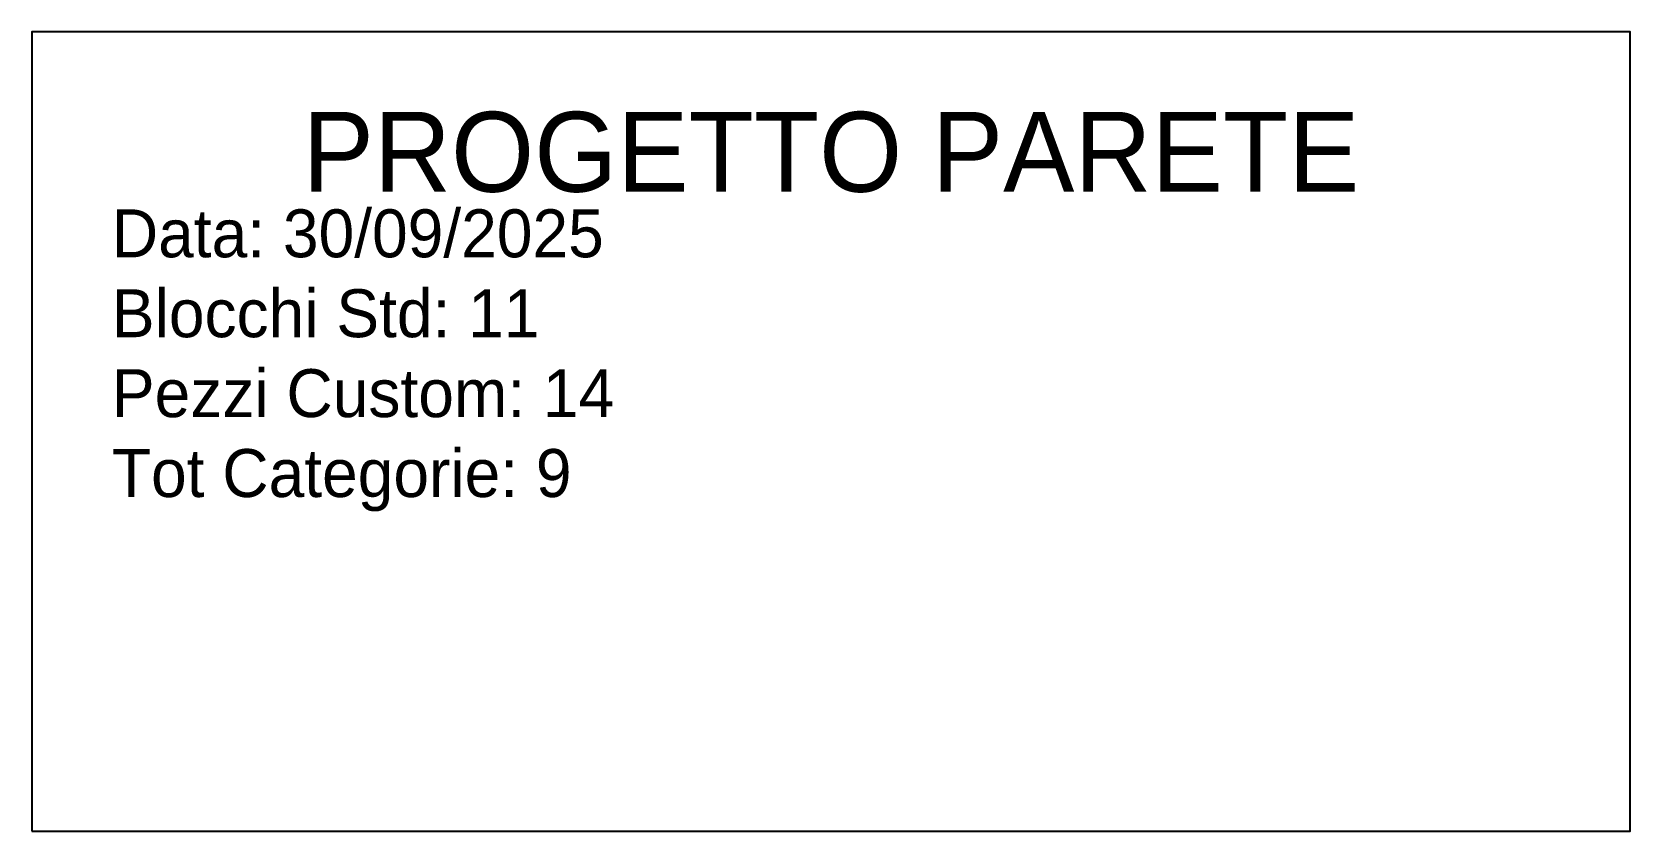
# Model space of a CAD drawing. Header units: metres. Extents: x -1641 to 7611180, y -11450 to 10389288.
# Drawn here: x 1170 to 3170, y -11450 to -10450 of the extents above.
import ezdxf
from ezdxf.enums import TextEntityAlignment as Align

# ---------------------------------------------------------------- set-up
doc = ezdxf.new("R2010")
doc.units = ezdxf.units.M
doc.layers.add('CARTIGLIO', color=7, linetype='Continuous')
doc.layers.add('TESTI', color=7, linetype='Continuous')

msp = doc.modelspace()

# ---------------------------------------------------------------- linework, layer by layer
at = {"layer": 'CARTIGLIO'}
msp.add_lwpolyline([(1170, -11450), (3170, -11450), (3170, -10450), (1170, -10450), (1170, -11450)], dxfattribs=at)

# ---------------------------------------------------------------- texts
at = {"layer": 'TESTI'}
msp.add_text('PROGETTO PARETE', height=100, dxfattribs=at).set_placement((2170, -10600), align=Align.MIDDLE_CENTER)
for s, p in [('Data: 30/09/2025', (1270, -10750)), ('Blocchi Std: 11', (1270, -10850)), ('Pezzi Custom: 14', (1270, -10950)), ('Tot Categorie: 9', (1270, -11050))]:
    msp.add_text(s, height=60, dxfattribs=at).set_placement(p, align=Align.BOTTOM_LEFT)

doc.saveas('drawing.dxf')
